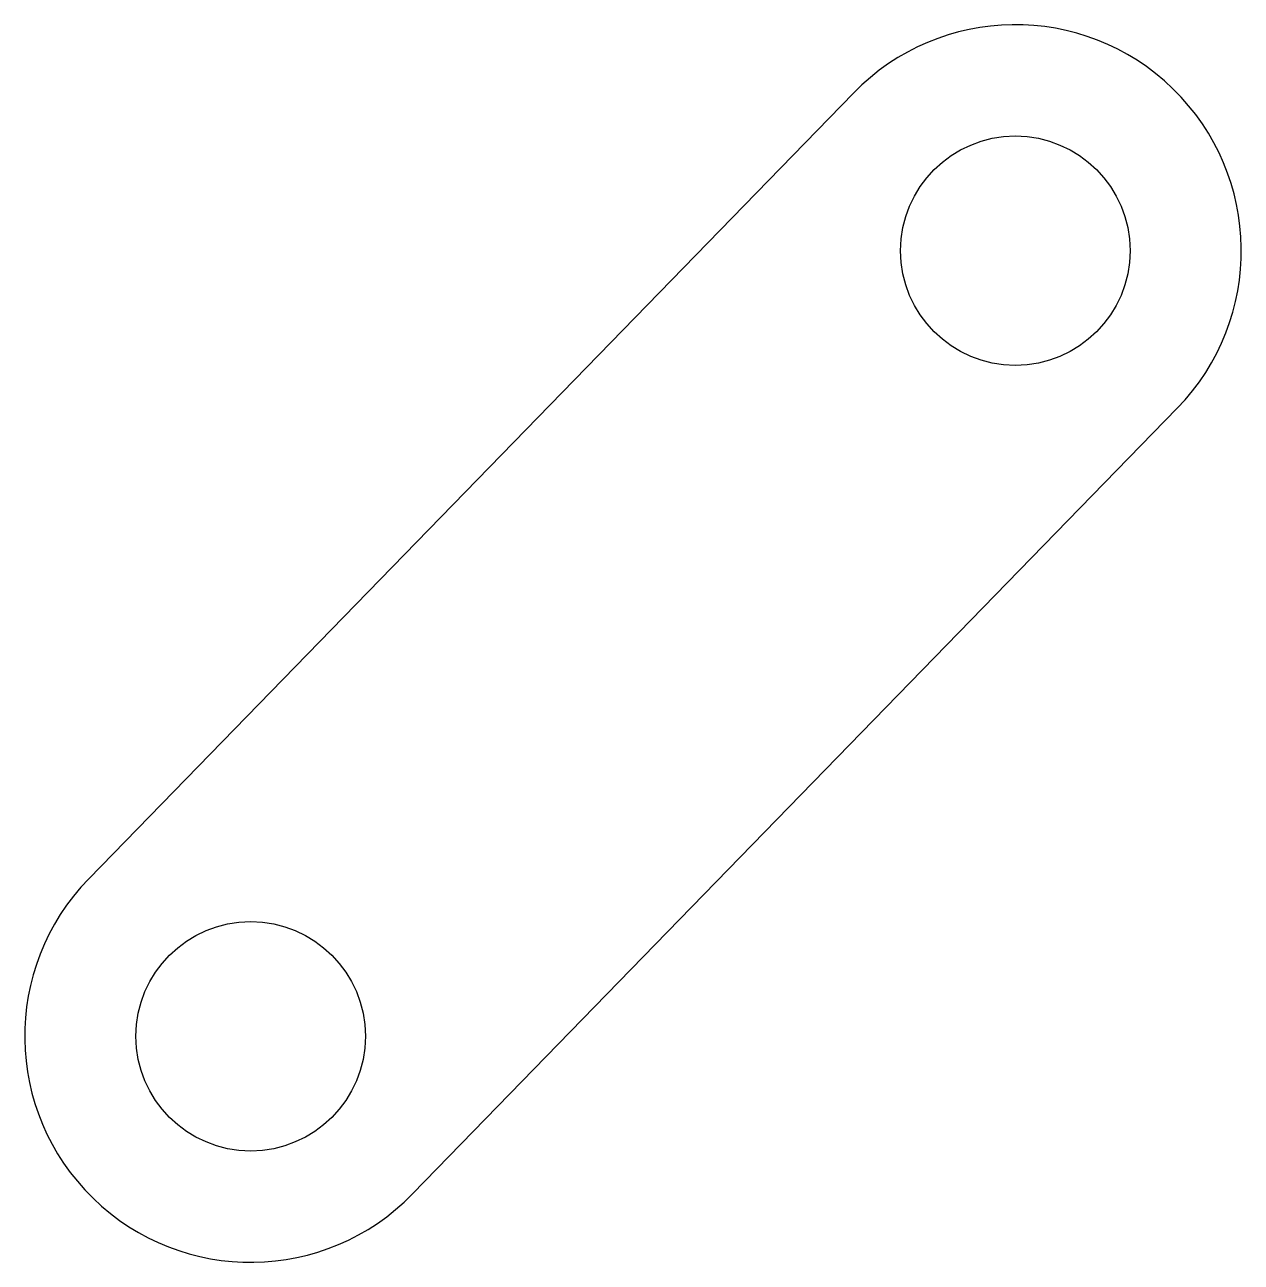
# Model space of a CAD drawing. Header units: millimetres. Extents: x -8.8 to 8.8, y -8.9 to 8.9.
import ezdxf

# ---------------------------------------------------------------- set-up
doc = ezdxf.new("R2010")
doc.units = ezdxf.units.MM
doc.layers.add('Sketch088', color=7, linetype='CONTINUOUS')

msp = doc.modelspace()

# ---------------------------------------------------------------- linework, layer by layer
at = {"layer": 'Sketch088'}
for p, q in [((3.171, 7.917), (-7.829, -3.383)), ((7.829, 3.383), (-3.171, -7.917))]:
    msp.add_line(p, q, dxfattribs=at)
for centre in [(5.5, 5.65), (-5.5, -5.65)]:
    msp.add_circle(centre, 1.65, dxfattribs=at)
for centre, start, end in [((5.5, 5.65), -44.2293, 135.7707), ((-5.5, -5.65), 135.7707, -44.2293)]:
    msp.add_arc(centre, 3.25, start, end, dxfattribs=at)

doc.saveas('drawing.dxf')
